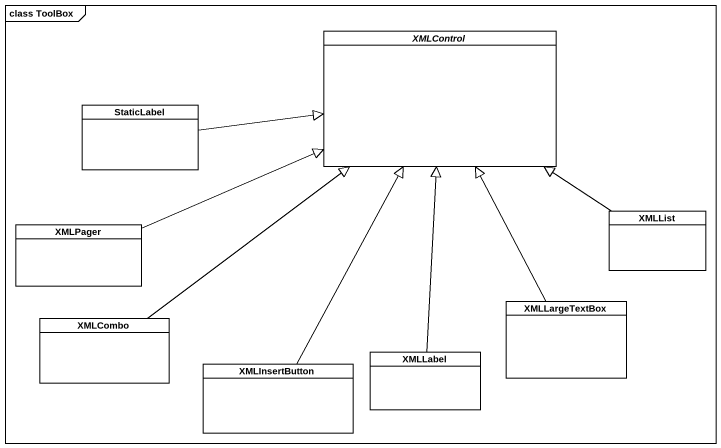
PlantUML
@startuml
mainframe class ToolBox
hide circle
hide empty members
abstract class XMLControl
class StaticLabel
class XMLPager
class XMLList
class XMLLargeTextBox
class XMLCombo
class XMLInsertButton
class XMLLabel
StaticLabel -right-|> XMLControl
XMLPager -right-|> XMLControl
XMLList -up-|> XMLControl
XMLLargeTextBox -up-|> XMLControl
XMLCombo -up-|> XMLControl
XMLInsertButton -up-|> XMLControl
XMLLabel -up-|> XMLControl
@enduml
